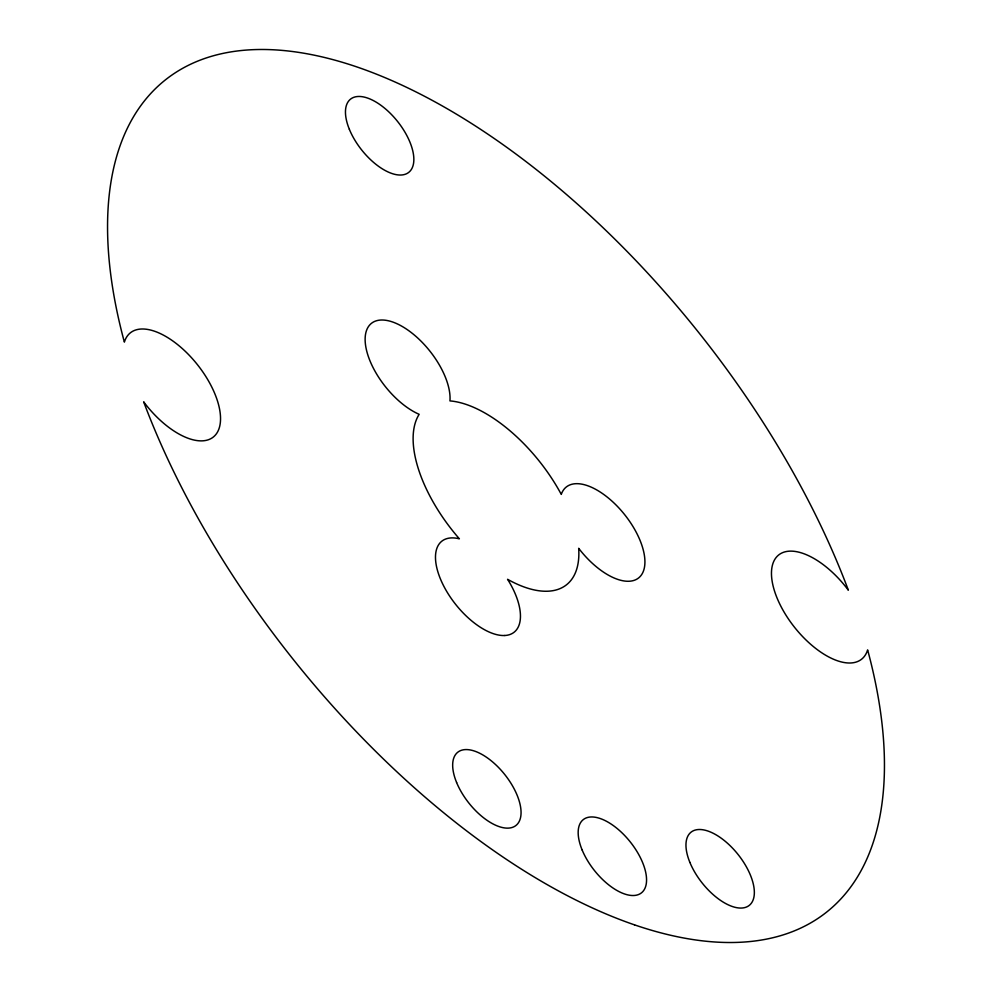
<?xml version="1.0" encoding="UTF-8"?>
<svg xmlns="http://www.w3.org/2000/svg" width="992" height="992" viewBox="0 0 992 992"><rect width="100%" height="100%" fill="white"/><g stroke="black" fill="none" stroke-linecap="round" stroke-linejoin="round"><path stroke-width="1.49" d="M634.52 924.866A531.427 260.425 51.5 0 0 867.628 649.872A66.6 32.637 51.5 0 1 803.235 637.211A66.6 32.637 51.5 0 1 777.133 556.376A66.6 32.637 51.5 0 1 848.346 590.178A531.427 260.425 51.5 0 0 357.48 67.134A531.427 260.425 51.5 0 0 124.372 342.128A66.6 32.637 51.5 0 1 188.765 354.789A66.6 32.637 51.5 0 1 214.867 435.624A66.6 32.637 51.5 0 1 143.654 401.822A531.427 260.425 51.5 0 0 634.52 924.866M582.093 849.859A46.76 22.915 51.5 0 0 641.254 893.011A46.76 22.915 51.5 0 0 613.726 825.865A46.76 22.915 51.5 0 0 582.093 849.859M689.886 862.408A46.76 22.915 51.5 0 0 749.034 905.56A46.76 22.915 51.5 0 0 721.506 838.401A46.76 22.915 51.5 0 0 689.886 862.408M456.593 782.477A46.76 22.915 51.5 0 0 515.753 825.629A46.76 22.915 51.5 0 0 488.213 758.471A46.76 22.915 51.5 0 0 456.593 782.477M349.382 129.369A46.76 22.915 51.5 0 0 408.543 172.521A46.76 22.915 51.5 0 0 381.002 105.363A46.76 22.915 51.5 0 0 349.382 129.369M504.804 635.5A58.106 28.47 51.5 0 0 507.569 579.291A113.373 55.552 51.5 0 0 578.683 548.303A58.106 28.47 51.5 0 0 640.138 576.526A58.106 28.47 51.5 0 0 617.52 506.503A58.106 28.47 51.5 0 0 561.274 494.388A113.373 55.552 51.5 0 0 449.946 400.904A58.106 28.47 51.5 0 0 405.678 328.575A58.106 28.47 51.5 0 0 365.676 346.01A58.106 28.47 51.5 0 0 419.157 414.321A113.373 55.552 51.5 0 0 459.37 538.805A58.106 28.47 51.5 0 0 442.184 582.912A58.106 28.47 51.5 0 0 504.804 635.5"/></g></svg>
